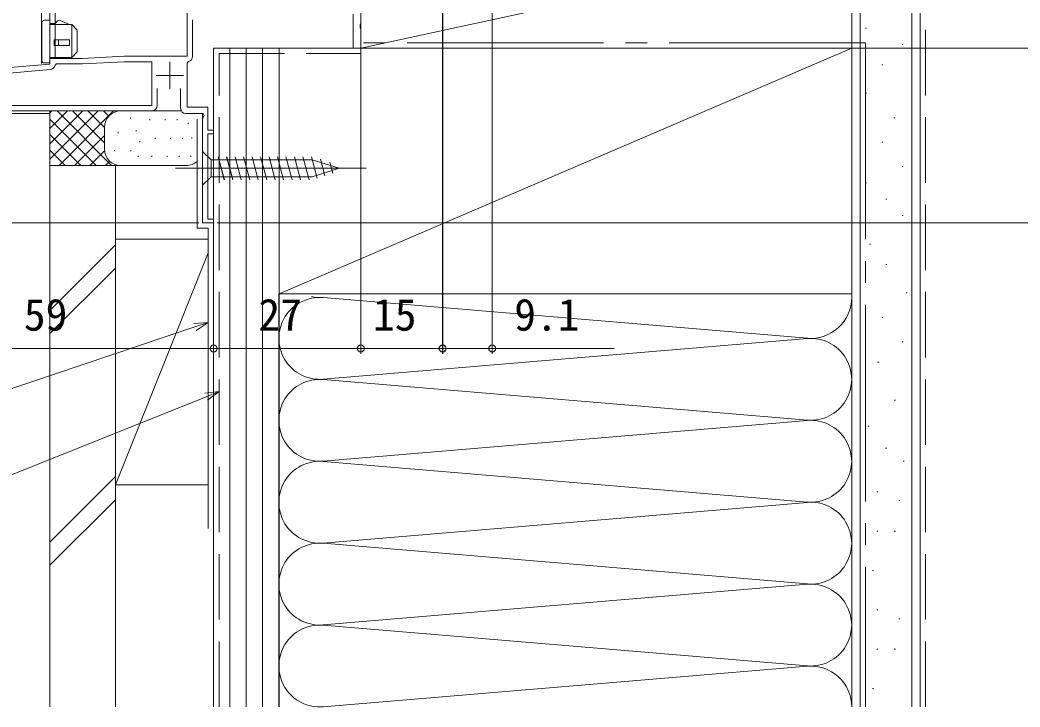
# Model space of a CAD drawing. Units: millimetres, scale not verified. Extents: x -1682 to -296, y -1188 to 1055.
# Drawn here: x -1327 to -1143.7, y 1.9 to 127.7 of the extents above; entities that cross this region are included whole.
import ezdxf
from ezdxf.enums import TextEntityAlignment as Align

# ---------------------------------------------------------------- set-up
doc = ezdxf.new("R2010")
doc.units = ezdxf.units.MM
doc.header["$LTSCALE"] = 4
doc.linetypes.add('CHAIN2', pattern=[12, 9, -1, 1, -1])
doc.linetypes.add('DASHED3', pattern=[4, 3, -1])
for name, color, linetype, lineweight in [('0-3_YKK_11', 7, 'Continuous', 9), ('0-5_YKK_12', 2, 'Continuous', 9), ('0-6_YKK_13', 4, 'Continuous', 9), ('0-8_YKK_D', 6, 'Continuous', 9), ('0-9_YSS_K', 3, 'Continuous', 9), ('0-A_YSS_KE', 3, 'Continuous', 9)]:
    doc.layers.add(name, color=color, linetype=linetype, lineweight=lineweight)
doc.styles.add('ＭＳ ゴシック', font='')
doc.styles.get('ＭＳ ゴシック').set_extended_font_data('MS Gothic')

msp = doc.modelspace()

# ---------------------------------------------------------------- linework, layer by layer
at = {"layer": '0-3_YKK_11'}
for p, q in [((-1321.543, 158.567), (-1321.543, 119.66)), ((-1320.543, 120.668), (-1320.543, 134.668)), ((-1320.543, 120.668), (-1320.543, 134.668)), ((-1296.344, 134.668), (-1296.344, 121.068)), ((-1264.544, 127.026), (-1264.544, 135.068)), ((-1265.944, 128.768), (-1265.944, 122.568)), ((-1295.344, 121.068), (-1295.344, 127.768)), ((-1264.664, 126.843), (-1264.544, 127.026)), ((-1264.664, 126.293), (-1264.664, 126.843)), ((-1264.544, 126.109), (-1264.664, 126.293)), ((-1264.544, 122.568), (-1264.544, 126.109)), ((-1307.912, 121.068), (-1315.544, 120.668)), ((-1296.344, 121.068), (-1307.912, 121.068)), ((-1265.944, 122.568), (-1264.544, 122.568)), ((-1321.543, 119.66), (-1338.831, 118.147)), ((-1320.569, 119.435), (-1320.277, 119.668)), ((-1315.544, 120.668), (-1320.543, 120.668)), ((-1320.277, 119.668), (-1315.518, 119.668)), ((-1315.518, 119.668), (-1307.885, 120.068)), ((-1307.885, 120.068), (-1302.844, 120.068)), ((-1302.844, 120.068), (-1302.844, 112.068)), ((-1299.544, 120.068), (-1299.544, 115.068)), ((-1296.344, 119.803), (-1296.113, 120.095)), ((-1296.344, 111.768), (-1296.344, 119.803)), ((-1333.244, 117.632), (-1321.456, 118.664)), ((-1302.044, 117.567), (-1297.044, 117.567)), ((-1301.844, 112.068), (-1301.844, 115.168)), ((-1297.544, 115.168), (-1297.544, 111.568)), ((-1297.544, 115.168), (-1297.544, 111.568)), ((-1302.844, 112.068), (-1333.244, 112.068)), ((-1333.244, 111.068), (-1302.844, 111.068)), ((-1296.544, 110.568), (-1293.418, 110.568)), ((-1292.544, 111.768), (-1296.344, 111.768)), ((-1293.221, 110.227), (-1293.544, 109.669)), ((-1293.418, 110.568), (-1293.221, 110.227)), ((-1292.544, 107.568), (-1292.544, 111.768)), ((-1293.544, 109.669), (-1293.544, 90.568)), ((-1291.544, 107.568), (-1292.544, 107.568)), ((-1292.544, 106.868), (-1291.544, 106.868)), ((-1292.544, 91.268), (-1292.544, 106.868)), ((-1291.544, 106.868), (-1291.544, 107.568)), ((-1293.544, 90.568), (-1291.544, 90.568)), ((-1291.544, 91.268), (-1292.544, 91.268)), ((-1291.544, 90.568), (-1291.544, 91.268))]:
    msp.add_line(p, q, dxfattribs=at)
for centre, start, end in [((-1296.344, 121.068), 283.34233, 359.99997), ((-1321.543, 119.66), 275.00002, 347.00476), ((-1302.844, 112.068), 270, 359.99998), ((-1296.544, 111.568), 180, 269.99998)]:
    msp.add_arc(centre, 1, start, end, dxfattribs=at)
at = {"layer": '0-5_YKK_12'}
for p, q in [((-1323.04, 119.772), (-1323.04, 226.568)), ((-1291.545, 122.568), (-1291.545, 90.568)), ((-1293.545, 110.568), (-1293.545, 90.568)), ((-1291.545, 90.568), (-1293.545, 90.568))]:
    msp.add_line(p, q, dxfattribs=at)
for points in [[(-1291.545, 122.568), (-1264.544, 122.568), (-1264.544, 159.568)], [(-1350.544, 105.567), (-1349.544, 105.567), (-1349.544, 110.568), (-1321.544, 110.568)]]:
    msp.add_lwpolyline(points, dxfattribs=at)
at = {"layer": '0-6_YKK_13'}
for p, q in [((-1323.01, 127.168), (-1323.01, 120.367)), ((-1321.51, 127.668), (-1322.51, 127.668)), ((-1321.51, 119.868), (-1321.51, 127.668)), ((-1321.51, 127.068), (-1320.545, 127.068)), ((-1317.51, 126.868), (-1321.51, 126.868)), ((-1320.545, 127.068), (-1320.2, 127.486)), ((-1317.91, 126.868), (-1319.611, 127.624)), ((-1316.51, 125.867), (-1317.51, 126.868)), ((-1316.51, 121.868), (-1316.51, 125.867)), ((-1320.71, 123.068), (-1320.71, 124.068)), ((-1317.908, 124.068), (-1320.71, 124.068)), ((-1320.71, 123.068), (-1317.908, 123.068)), ((-1319.958, 124.068), (-1319.958, 123.068)), ((-1317.908, 123.068), (-1317.908, 124.068)), ((-1321.51, 119.868), (-1322.51, 119.868)), ((-1317.51, 120.868), (-1321.51, 120.868)), ((-1318.256, 120.668), (-1321.51, 120.668)), ((-1317.51, 120.868), (-1318.256, 120.668)), ((-1293.511, 103.668), (-1291.961, 102.118)), ((-1293.511, 103.668), (-1293.511, 97.468)), ((-1293.51, 103.667), (-1291.96, 102.117)), ((-1293.51, 103.667), (-1293.51, 97.467)), ((-1289.534, 98.467), (-1290.66, 102.668)), ((-1289.533, 98.467), (-1290.659, 102.667)), ((-1287.982, 98.467), (-1289.107, 102.668)), ((-1287.981, 98.467), (-1289.106, 102.667)), ((-1286.429, 98.467), (-1287.554, 102.668)), ((-1286.428, 98.467), (-1287.553, 102.667)), ((-1284.876, 98.467), (-1286.001, 102.668)), ((-1284.875, 98.467), (-1286, 102.667)), ((-1283.323, 98.467), (-1284.448, 102.668)), ((-1283.322, 98.467), (-1284.447, 102.667)), ((-1281.77, 98.467), (-1282.895, 102.668)), ((-1281.769, 98.467), (-1282.894, 102.667)), ((-1280.217, 98.467), (-1281.342, 102.668)), ((-1280.216, 98.467), (-1281.341, 102.667)), ((-1278.664, 98.467), (-1279.789, 102.668)), ((-1278.663, 98.467), (-1279.788, 102.667)), ((-1277.111, 98.467), (-1278.237, 102.668)), ((-1277.11, 98.467), (-1278.235, 102.667)), ((-1275.558, 98.467), (-1276.684, 102.668)), ((-1275.557, 98.467), (-1276.683, 102.667)), ((-1274.005, 98.467), (-1275.131, 102.668)), ((-1274.004, 98.467), (-1275.13, 102.667)), ((-1272.522, 98.726), (-1273.578, 102.668)), ((-1272.521, 98.726), (-1273.577, 102.667)), ((-1291.961, 102.118), (-1291.961, 99.018)), ((-1273.427, 102.118), (-1291.961, 102.118)), ((-1291.96, 102.117), (-1291.96, 99.017)), ((-1273.426, 102.117), (-1291.96, 102.117)), ((-1268.511, 100.568), (-1273.427, 102.118)), ((-1268.51, 100.567), (-1273.426, 102.117)), ((-1271.09, 99.178), (-1271.903, 102.214)), ((-1271.089, 99.177), (-1271.902, 102.214)), ((-1269.658, 99.629), (-1270.207, 101.679)), ((-1269.657, 99.629), (-1270.206, 101.679)), ((-1293.511, 97.468), (-1291.961, 99.018)), ((-1293.51, 97.467), (-1291.96, 99.017)), ((-1291.961, 99.018), (-1273.427, 99.018)), ((-1291.96, 99.017), (-1273.426, 99.017)), ((-1268.511, 100.568), (-1273.427, 99.018)), ((-1268.51, 100.567), (-1273.426, 99.017))]:
    msp.add_line(p, q, dxfattribs=at)
at = {"layer": '0-6_YKK_13', "linetype": 'CHAIN2'}
for p, q in [((-1298.511, 100.568), (-1263.511, 100.568)), ((-1298.51, 100.567), (-1263.51, 100.567))]:
    msp.add_line(p, q, dxfattribs=at)
at = {"layer": '0-6_YKK_13'}
msp.add_lwpolyline([(-1317.51, 126.868), (-1317.51, 120.868), (-1316.51, 121.868)], dxfattribs=at)
for centre, start, end in [((-1322.51, 127.168), 90, 180), ((-1319.814, 127.168), 66.01262, 140.46725), ((-1322.51, 120.367), 180, 270)]:
    msp.add_arc(centre, 0.5, start, end, dxfattribs=at)
at = {"layer": '0-8_YKK_D'}
for p, q in [((-1240.443, 403.567), (-1240.443, 66.568)), ((-1249.538, 229.817), (-1249.538, 66.568)), ((-1249.51, 158.568), (-1249.51, 66.568)), ((-1264.51, 123.488), (-1264.51, 66.568)), ((-1264.51, 123.488), (-1264.51, 66.568)), ((-1264.21, 122.568), (-1025.51, 122.568)), ((-1264.21, 122.568), (-1005.51, 122.568)), ((-1264.21, 122.568), (-1045.51, 122.568)), ((-1264.21, 122.567), (-1005.51, 122.567)), ((-1294.21, 90.568), (-1371.509, 90.568)), ((-1290.86, 90.568), (-1005.51, 90.568)), ((-1291.511, 89.568), (-1291.511, 66.568)), ((-1291.511, 89.568), (-1291.511, 66.568)), ((-1294.928, 71.511), (-1337.381, 57.219)), ((-1295.146, 72.158), (-1292.511, 72.324)), ((-1292.511, 72.324), (-1294.928, 71.511)), ((-1292.511, 72.324), (-1294.71, 70.863)), ((-1350.51, 67.568), (-1291.511, 67.568)), ((-1291.511, 67.568), (-1264.51, 67.568)), ((-1264.51, 67.568), (-1249.51, 67.568)), ((-1249.538, 67.568), (-1240.443, 67.568)), ((-1240.443, 67.568), (-1218.093, 67.568)), ((-1292.878, 58.74), (-1340.22, 39.747)), ((-1293.132, 59.374), (-1290.511, 59.689)), ((-1290.511, 59.689), (-1292.878, 58.74)), ((-1290.511, 59.689), (-1292.623, 58.105))]:
    msp.add_line(p, q, dxfattribs=at)
for centre in [(-1291.511, 67.568), (-1291.511, 67.568), (-1264.51, 67.568), (-1264.51, 67.568), (-1249.538, 67.568), (-1249.51, 67.568), (-1240.443, 67.568)]:
    msp.add_circle(centre, 0.637, dxfattribs=at)
at = {"layer": '0-9_YSS_K'}
for p, q in [((-1173.01, 152.063), (-1173.01, 1.912)), ((-1163.51, 152.063), (-1163.51, 1.912)), ((-1264.51, 122.567), (-1174.511, 142.067)), ((-1264.51, 122.567), (-1264.51, 142.067)), ((-1174.51, 142.067), (-1174.51, 122.567)), ((-1172.025, 126.229), (-1171.825, 126.229)), ((-1165.311, 123.245), (-1165.111, 123.245)), ((-1291.511, 122.568), (-1291.511, 1.912)), ((-1279.511, 122.568), (-1291.511, 122.568)), ((-1288.511, 1.912), (-1288.511, 122.568)), ((-1285.511, 1.912), (-1285.511, 122.568)), ((-1282.511, 122.568), (-1282.511, 1.912)), ((-1279.511, 1.912), (-1279.511, 122.568)), ((-1279.511, 77.568), (-1174.511, 122.568)), ((-1174.51, 122.567), (-1264.51, 122.567)), ((-1169.041, 119.515), (-1168.841, 119.515)), ((-1172.025, 114.293), (-1171.825, 114.293)), ((-1321.511, 110.7), (-1321.138, 111.073)), ((-1321.511, 102.214), (-1312.652, 111.073)), ((-1321.511, 107.871), (-1318.31, 111.072)), ((-1321.511, 105.043), (-1315.481, 111.072)), ((-1320.197, 111.072), (-1310.197, 101.072)), ((-1319.825, 101.072), (-1309.829, 111.068)), ((-1317.369, 111.072), (-1311.511, 105.214)), ((-1314.54, 111.072), (-1311.511, 108.043)), ((-1311.712, 111.072), (-1310.728, 110.088)), ((-1297.376, 111.068), (-1308.511, 111.068)), ((-1321.511, 109.558), (-1313.026, 101.072)), ((-1306.756, 109.856), (-1306.756, 109.656)), ((-1303.162, 109.552), (-1303.162, 109.352)), ((-1300.355, 109.552), (-1300.355, 109.352)), ((-1298.172, 109.552), (-1298.172, 109.352)), ((-1296.158, 108.884), (-1296.158, 108.684)), ((-1293.511, 104.072), (-1293.511, 109.549)), ((-1166.803, 109.817), (-1166.603, 109.817)), ((-1321.511, 106.729), (-1315.854, 101.072)), ((-1316.996, 101.072), (-1311.511, 106.558)), ((-1311.511, 104.072), (-1311.511, 108.068)), ((-1309.015, 107.215), (-1309.015, 107.015)), ((-1305.669, 107.549), (-1305.669, 107.349)), ((-1305.01, 105.546), (-1305.01, 105.346)), ((-1302.217, 106.149), (-1302.217, 105.949)), ((-1299.41, 106.149), (-1299.41, 105.949)), ((-1297.226, 106.149), (-1297.226, 105.949)), ((-1295.49, 106.214), (-1295.49, 106.014)), ((-1169.041, 105.342), (-1168.841, 105.342)), ((-1321.511, 103.901), (-1318.682, 101.072)), ((-1314.168, 101.072), (-1311.493, 103.747)), ((-1309.683, 103.877), (-1309.683, 103.677)), ((-1306.67, 103.877), (-1306.67, 103.677)), ((-1305.344, 102.876), (-1305.344, 102.676)), ((-1302.828, 102.876), (-1302.828, 102.676)), ((-1300.021, 102.876), (-1300.021, 102.676)), ((-1297.838, 102.876), (-1297.838, 102.676)), ((-1295.66, 102.876), (-1295.66, 102.676)), ((-1311.339, 101.072), (-1310.545, 101.867)), ((-1296.511, 101.072), (-1308.511, 101.072)), ((-1165.311, 100.866), (-1165.111, 100.866)), ((-1172.025, 97.882), (-1171.825, 97.882)), ((-1168.295, 94.898), (-1168.095, 94.898)), ((-1165.311, 91.914), (-1165.111, 91.914)), ((-1309.511, 86.53), (-1321.511, 74.53)), ((-1292.511, 87.582), (-1309.511, 87.582)), ((-1309.511, 42.582), (-1309.511, 87.582)), ((-1291.511, 87.582), (-1291.511, 42.582)), ((-1171.279, 86.692), (-1171.079, 86.692)), ((-1309.511, 42.582), (-1292.511, 85.082)), ((-1291.51, 82.573), (-1291.51, 60.386)), ((-1291.51, 60.386), (-1291.51, 82.573)), ((-1168.295, 82.962), (-1168.095, 82.962)), ((-1321.511, 70.287), (-1309.511, 82.288)), ((-1279.544, 1.912), (-1279.544, 77.568)), ((-1164.565, 77.74), (-1164.365, 77.74)), ((-1182.671, 69.438), (-1271.417, 76.886)), ((-1174.544, 1.912), (-1174.544, 76.912)), ((-1169.041, 73.264), (-1168.841, 73.264)), ((-1182.671, 69.386), (-1271.417, 61.938)), ((-1165.311, 68.788), (-1165.111, 68.788)), ((-1169.787, 65.059), (-1169.587, 65.059)), ((-1182.671, 54.438), (-1271.417, 61.886)), ((-1166.727, 58.127), (-1166.527, 58.127)), ((-1182.671, 54.386), (-1271.417, 46.938)), ((-1171.529, 53.326), (-1171.329, 53.326)), ((-1168.328, 49.324), (-1168.128, 49.324)), ((-1182.671, 39.438), (-1271.417, 46.885)), ((-1165.127, 46.923), (-1164.927, 46.923)), ((-1309.511, 44.104), (-1321.511, 32.104)), ((-1309.511, 42.582), (-1292.511, 42.582)), ((-1169.929, 41.321), (-1169.729, 41.321)), ((-1309.511, 39.861), (-1321.511, 27.861)), ((-1182.671, 39.386), (-1271.417, 31.938)), ((-1165.927, 39.72), (-1165.727, 39.72)), ((-1169.929, 34.118), (-1169.729, 34.118)), ((-1166.727, 34.118), (-1166.527, 34.118)), ((-1182.671, 24.438), (-1271.417, 31.885)), ((-1170.729, 26.916), (-1170.529, 26.916)), ((-1182.671, 24.385), (-1271.417, 16.938)), ((-1169.929, 19.678), (-1169.729, 19.678)), ((-1182.671, 9.438), (-1271.417, 16.885)), ((-1165.927, 18.077), (-1165.727, 18.077)), ((-1169.929, 12.475), (-1169.729, 12.475)), ((-1166.727, 12.475), (-1166.527, 12.475)), ((-1182.671, 9.385), (-1271.417, 1.938)), ((-1170.729, 5.272), (-1170.529, 5.272))]:
    msp.add_line(p, q, dxfattribs=at)
at = {"layer": '0-9_YSS_K', "linetype": 'DASHED3'}
msp.add_line((-1161.01, 1.912), (-1161.01, 152.063), dxfattribs=at)
at = {"layer": '0-9_YSS_K'}
msp.add_lwpolyline([(-1308.511, 101.072), (-1321.511, 101.072), (-1321.511, 111.072)], dxfattribs=at)
for centre, radius, start, end in [((-1308.511, 108.068), 3, 90, 180), ((-1308.511, 104.072), 3, 180, 270), ((-1296.511, 104.072), 3, 270, 311.83675), ((-1272.044, 84.412), 7.5, 258.41708, 274.79697), ((-1272.044, 69.412), 7.5, 85.20302, 274.79697), ((-1182.044, 76.912), 7.5, 265.20302, 0), ((-1182.044, 61.912), 7.5, 265.20302, 94.79697), ((-1272.044, 54.412), 7.5, 85.20302, 274.79697), ((-1182.044, 46.912), 7.5, 265.20302, 94.79697), ((-1272.044, 39.412), 7.5, 85.20302, 274.79697), ((-1182.044, 31.912), 7.5, 265.20302, 94.79697), ((-1272.044, 24.412), 7.5, 85.20302, 274.79697), ((-1182.044, 16.912), 7.5, 265.20302, 94.79697), ((-1272.044, 9.412), 7.5, 85.20302, 274.79697), ((-1182.044, 1.912), 7.5, 0, 94.79697)]:
    msp.add_arc(centre, radius, start, end, dxfattribs=at)
at = {"layer": '0-A_YSS_KE'}
for p, q in [((-1174.51, 1.912), (-1174.51, 152.063)), ((-1162.01, 1.912), (-1162.01, 152.062)), ((-1279.511, 122.568), (-1279.511, 77.568)), ((-1174.511, 122.568), (-1279.511, 122.568)), ((-1174.511, 77.568), (-1174.511, 122.568)), ((-1294.51, 89.573), (-1294.51, 109.573)), ((-1309.511, 101.072), (-1321.511, 101.072)), ((-1321.511, 1.912), (-1321.511, 101.072)), ((-1309.511, 1.912), (-1309.511, 101.072)), ((-1294.51, 89.573), (-1292.511, 89.573)), ((-1292.511, 89.573), (-1292.511, 34.573)), ((-1279.511, 77.568), (-1174.511, 77.568))]:
    msp.add_line(p, q, dxfattribs=at)
at = {"layer": '0-A_YSS_KE', "linetype": 'CHAIN2'}
for q in [(-1264.508, 123.567), (-1172.008, 1.912)]:
    msp.add_line((-1172.008, 123.567), q, dxfattribs=at)
at = {"layer": '0-A_YSS_KE', "linetype": 'DASHED3'}
for p, q in [((-1290.511, 121.572), (-1264.51, 121.572)), ((-1290.511, 1.912), (-1290.511, 121.572))]:
    msp.add_line(p, q, dxfattribs=at)

# ---------------------------------------------------------------- texts
at = {"layer": '0-8_YKK_D', "color": 4, "style": 'ＭＳ ゴシック'}
for s, p in [('59', (-1326.29, 69.068)), ('27', (-1283.29, 69.068)), ('15', (-1262.29, 69.068)), ('9.1', (-1236.393, 69.068))]:
    msp.add_text(s, height=5.865, dxfattribs=at).set_placement(p, align=Align.BOTTOM_LEFT)

doc.saveas('drawing.dxf')
